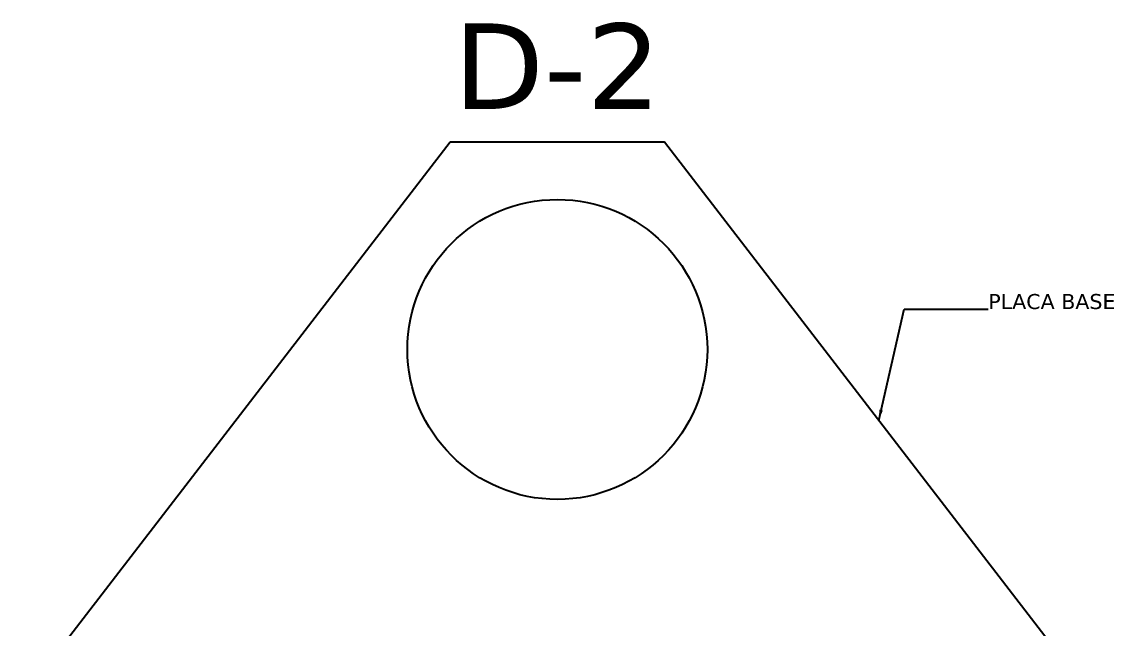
# Model space of a CAD drawing. Header units: millimetres. Extents: x 1541 to 289025, y -12015 to 47026.
# Drawn here: x 41714 to 46813, y 10415 to 13245 of the extents above; entities that cross this region are included whole.
import ezdxf
from ezdxf.enums import TextEntityAlignment as Align

# ---------------------------------------------------------------- set-up
doc = ezdxf.new("R2010")
doc.units = ezdxf.units.MM
doc.header["$LTSCALE"] = 0.1
for name, color, linetype in [('CONCRETO', 2, 'Continuous'), ('COTAS', 8, 'Continuous'), ('TEXTO GENERAL', 3, 'Continuous'), ('TEXTO GENRAL', 3, 'Continuous')]:
    doc.layers.add(name, color=color, linetype=linetype)
doc.styles.add('CNI_COTAS', font='romans.shx', dxfattribs={"width": 0.8})
doc.styles.add('TEXTO GENERAL', font='verdana.ttf', dxfattribs={"height": 0.9})
doc.dimstyles.new('1.4', dxfattribs={"dimscale": 0, "dimtxt": 70, "dimasz": 50, "dimexe": 4, "dimexo": 4, "dimgap": 15, "dimtad": 1, "dimdec": 0, "dimzin": 4, "dimdsep": 46, "dimtxsty": 'CNI_COTAS', "dimcen": 0, "dimclrd": 256, "dimclrt": 3, "dimadec": 0, "dimazin": 0, "dimtfac": 1, "dimtdec": 0, "dimtmove": 2, "dimatfit": 0, "dimfxl": 0.05, "dimtolj": 1, "dimtzin": 0, "dimarcsym": 0})

# ---------------------------------------------------------------- blocks, each defined once
blk = doc.blocks.new('A$C27d15630')
at = {"layer": 'CONCRETO', "linetype": 'Continuous'}
blk.add_lwpolyline([(43714.3, 12682.7), (41714.5, 10085.7), (41714.5, 8385.7), (46714.1, 8385.7), (46714.1, 10085.7), (44714.3, 12682.7)], close=True, dxfattribs=at)
blk.add_circle((44214.3, 11715.7), 700, dxfattribs=at)
at = {"layer": 'TEXTO GENERAL', "color": 3, "style": 'TEXTO GENERAL'}
blk.add_text('PLACA BASE', height=70, dxfattribs=at).set_placement((46225.7, 11904.5))
at = {"layer": 'TEXTO GENRAL', "color": 3, "style": 'TEXTO GENERAL'}
blk.add_text('D-2', height=400, dxfattribs=at).set_placement((44214.3, 13037.9), align=Align.MIDDLE_CENTER)
at = {"layer": 'COTAS'}
blk.add_leader([(45714.2, 11384.2), (45833.2, 11904.5), (46225.7, 11904.5)], dimstyle='1.4', override={"dimscale": 1, "dimtad": 0}, dxfattribs=at)

msp = doc.modelspace()

# ---------------------------------------------------------------- block references
at = {"layer": 'COTAS'}
msp.add_blockref('A$C27d15630', (0, 0), dxfattribs=at)

doc.saveas('drawing.dxf')
